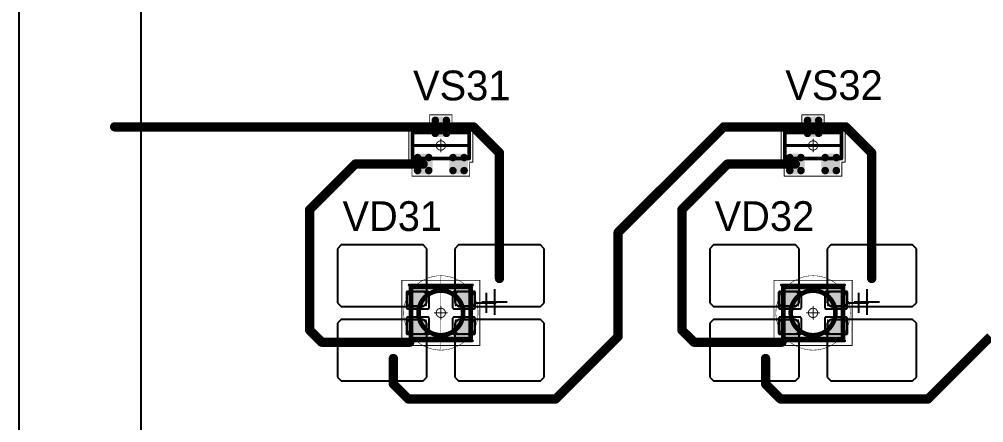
# Model space of a CAD drawing. Header units: millimetres. Extents: x 0 to 400, y 0 to 514.
# Drawn here: x 77.4 to 129.2, y 406.6 to 428.3 of the extents above; entities that cross this region are included whole.
import ezdxf

# ---------------------------------------------------------------- set-up
doc = ezdxf.new("R2010")
doc.units = ezdxf.units.MM
for name, color, linetype in [('Mechanical13', 56, 'Continuous'), ('Mechanical15', 56, 'Continuous'), ('Mechanical2', 216, 'Continuous'), ('TopLayer', 1, 'Continuous'), ('TopOverlay', 2, 'Continuous'), ('TopPaste', 8, 'Continuous'), ('TopSolder', 216, 'Continuous')]:
    doc.layers.add(name, color=color, linetype=linetype)

# ---------------------------------------------------------------- blocks, each defined once
blk = doc.blocks.new('SOT23_150')
at = {"layer": 'Mechanical13', "const_width": 0.2}
for points in [[(-0.7, 1.52), (0.7, 1.52)], [(-0.7, 1.52), (-0.7, -1.52)], [(0.7, 1.52), (0.7, -1.52)], [(-0.7, -1.52), (0.7, -1.52)]]:
    blk.add_lwpolyline(points, dxfattribs=at)
at = {"layer": 'Mechanical13', "const_width": 0.1}
for points in [[(-0.75, 1.52, 1), (-0.65, 1.52, 1)], [(-0.75, 1.52, 1), (-0.65, 1.52, 1)], [(0.65, 1.52, 1), (0.75, 1.52, 1)], [(0.65, 1.52, 1), (0.75, 1.52, 1)], [(-0.75, -1.52, 1), (-0.65, -1.52, 1)], [(-0.75, -1.52, 1), (-0.65, -1.52, 1)], [(0.65, -1.52, 1), (0.75, -1.52, 1)], [(0.65, -1.52, 1), (0.75, -1.52, 1)]]:
    blk.add_lwpolyline(points, format="xyb", close=True, dxfattribs=at)
at = {"layer": 'Mechanical15', "const_width": 0.05}
for points in [[(-1.65, 1.55), (-1.65, -1.55)], [(-1.65, 1.55), (-0.9, 1.55)], [(-0.9, 1.72), (-0.9, 1.55)], [(-0.9, 1.72), (0.9, 1.72)], [(0.9, 1.72), (0.9, 0.6)], [(0.9, 0.6), (1.65, 0.6)], [(1.65, 0.6), (1.65, -0.6)], [(-0.35, 0), (0.35, 0)], [(0, 0.35), (0, -0.35)], [(0.9, -0.6), (1.65, -0.6)], [(0.9, -0.6), (0.9, -1.72)], [(-1.65, -1.55), (-0.9, -1.55)], [(-0.9, -1.55), (-0.9, -1.72)], [(-0.9, -1.72), (0.9, -1.72)]]:
    blk.add_lwpolyline(points, dxfattribs=at)
at = {"layer": 'Mechanical15'}
for points, const_width in [([(-1.662, 1.55, 1), (-1.637, 1.55, 1)], 0.025), ([(-1.662, 1.55, 1), (-1.637, 1.55, 1)], 0.025), ([(-0.913, 1.72, 1), (-0.888, 1.72, 1)], 0.025), ([(-0.913, 1.72, 1), (-0.888, 1.72, 1)], 0.025), ([(-0.913, 1.55, 1), (-0.888, 1.55, 1)], 0.025), ([(-0.913, 1.55, 1), (-0.888, 1.55, 1)], 0.025), ([(0.888, 1.72, 1), (0.913, 1.72, 1)], 0.025), ([(0.888, 1.72, 1), (0.913, 1.72, 1)], 0.025), ([(0.888, 0.6, 1), (0.913, 0.6, 1)], 0.025), ([(0.888, 0.6, 1), (0.913, 0.6, 1)], 0.025), ([(1.637, 0.6, 1), (1.662, 0.6, 1)], 0.025), ([(1.637, 0.6, 1), (1.662, 0.6, 1)], 0.025), ([(-0.362, 0, 1), (-0.337, 0, 1)], 0.025), ([(0.25, 0, 1), (-0.25, 0, 1)], 0.05), ([(-0.262, 0, 1), (-0.238, 0, 1)], 0.025), ([(-0.012, 0.35, 1), (0.012, 0.35, 1)], 0.025), ([(0.238, 0, 1), (0.262, 0, 1)], 0.025), ([(0.337, 0, 1), (0.362, 0, 1)], 0.025), ([(-0.012, -0.35, 1), (0.012, -0.35, 1)], 0.025), ([(0.888, -0.6, 1), (0.913, -0.6, 1)], 0.025), ([(0.888, -0.6, 1), (0.913, -0.6, 1)], 0.025), ([(1.637, -0.6, 1), (1.662, -0.6, 1)], 0.025), ([(1.637, -0.6, 1), (1.662, -0.6, 1)], 0.025), ([(-1.662, -1.55, 1), (-1.637, -1.55, 1)], 0.025), ([(-1.662, -1.55, 1), (-1.637, -1.55, 1)], 0.025), ([(-0.913, -1.55, 1), (-0.888, -1.55, 1)], 0.025), ([(-0.913, -1.55, 1), (-0.888, -1.55, 1)], 0.025), ([(-0.913, -1.72, 1), (-0.888, -1.72, 1)], 0.025), ([(-0.913, -1.72, 1), (-0.888, -1.72, 1)], 0.025), ([(0.888, -1.72, 1), (0.913, -1.72, 1)], 0.025), ([(0.888, -1.72, 1), (0.913, -1.72, 1)], 0.025)]:
    blk.add_lwpolyline(points, format="xyb", close=True, dxfattribs=dict(at, const_width=const_width))
at = {"layer": 'TopLayer', "const_width": 0.1}
for points in [[(-1.4, 1.25, 1), (-1.3, 1.25, 1)], [(-0.7, 1.25, 1), (-0.6, 1.25, 1)], [(-1.4, 0.65, 1), (-1.3, 0.65, 1)], [(-0.7, 0.65, 1), (-0.6, 0.65, 1)], [(0.6, 0.3, 1), (0.7, 0.3, 1)], [(1.3, 0.3, 1), (1.4, 0.3, 1)], [(0.6, -0.3, 1), (0.7, -0.3, 1)], [(1.3, -0.3, 1), (1.4, -0.3, 1)], [(-1.4, -0.65, 1), (-1.3, -0.65, 1)], [(-0.7, -0.65, 1), (-0.6, -0.65, 1)], [(-1.4, -1.25, 1), (-1.3, -1.25, 1)], [(-0.7, -1.25, 1), (-0.6, -1.25, 1)]]:
    blk.add_lwpolyline(points, format="xyb", close=True, dxfattribs=at)
at = {"layer": 'TopLayer'}
for points in [[(-1.45, 1.25), (-1.45, 0.65), (-0.55, 1.25), (-0.55, 0.65)], [(-1.35, 1.35), (-1.35, 0.55), (-0.65, 1.35), (-0.65, 0.55)], [(0.55, 0.3), (0.55, -0.3), (1.45, 0.3), (1.45, -0.3)], [(0.65, 0.4), (0.65, -0.4), (1.35, 0.4), (1.35, -0.4)], [(-1.45, -0.65), (-1.45, -1.25), (-0.55, -0.65), (-0.55, -1.25)], [(-1.35, -0.55), (-1.35, -1.35), (-0.65, -0.55), (-0.65, -1.35)]]:
    blk.add_solid(points, dxfattribs=at)
at = {"layer": 'TopOverlay', "const_width": 0.15}
blk.add_lwpolyline([(0, 1.5), (0, -1.5)], dxfattribs=at)
at = {"layer": 'TopOverlay', "const_width": 0.075}
for points in [[(-0.038, 1.5, 1), (0.038, 1.5, 1)], [(-0.038, -1.5, 1), (0.038, -1.5, 1)]]:
    blk.add_lwpolyline(points, format="xyb", close=True, dxfattribs=at)
at = {"layer": 'TopPaste', "const_width": 0.075}
for points in [[(-1.387, 1.25, 1), (-1.313, 1.25, 1)], [(-0.687, 1.25, 1), (-0.613, 1.25, 1)], [(-1.387, 0.65, 1), (-1.313, 0.65, 1)], [(-0.687, 0.65, 1), (-0.613, 0.65, 1)], [(0.613, 0.3, 1), (0.687, 0.3, 1)], [(1.313, 0.3, 1), (1.387, 0.3, 1)], [(0.613, -0.3, 1), (0.687, -0.3, 1)], [(1.313, -0.3, 1), (1.387, -0.3, 1)], [(-1.387, -0.65, 1), (-1.313, -0.65, 1)], [(-0.687, -0.65, 1), (-0.613, -0.65, 1)], [(-1.387, -1.25, 1), (-1.313, -1.25, 1)], [(-0.687, -1.25, 1), (-0.613, -1.25, 1)]]:
    blk.add_lwpolyline(points, format="xyb", close=True, dxfattribs=at)
at = {"layer": 'TopPaste'}
for points in [[(-1.425, 1.25), (-1.425, 0.65), (-0.575, 1.25), (-0.575, 0.65)], [(-1.35, 1.325), (-1.35, 0.575), (-0.65, 1.325), (-0.65, 0.575)], [(0.575, 0.3), (0.575, -0.3), (1.425, 0.3), (1.425, -0.3)], [(0.65, 0.375), (0.65, -0.375), (1.35, 0.375), (1.35, -0.375)], [(-1.425, -0.65), (-1.425, -1.25), (-0.575, -0.65), (-0.575, -1.25)], [(-1.35, -0.575), (-1.35, -1.325), (-0.65, -0.575), (-0.65, -1.325)]]:
    blk.add_solid(points, dxfattribs=at)
at = {"layer": 'TopSolder', "const_width": 0.202}
for points in [[(-1.451, 1.25, 1), (-1.249, 1.25, 1)], [(-0.751, 1.25, 1), (-0.549, 1.25, 1)], [(-1.451, 0.65, 1), (-1.249, 0.65, 1)], [(-0.751, 0.65, 1), (-0.549, 0.65, 1)], [(0.549, 0.3, 1), (0.751, 0.3, 1)], [(1.249, 0.3, 1), (1.451, 0.3, 1)], [(-1.451, -0.65, 1), (-1.249, -0.65, 1)], [(-0.751, -0.65, 1), (-0.549, -0.65, 1)], [(0.549, -0.3, 1), (0.751, -0.3, 1)], [(1.249, -0.3, 1), (1.451, -0.3, 1)], [(-1.451, -1.25, 1), (-1.249, -1.25, 1)], [(-0.751, -1.25, 1), (-0.549, -1.25, 1)]]:
    blk.add_lwpolyline(points, format="xyb", close=True, dxfattribs=at)
at = {"layer": 'TopSolder'}
for points in [[(-1.552, 1.25), (-1.552, 0.65), (-0.448, 1.25), (-0.448, 0.65)], [(-1.35, 1.452), (-1.35, 0.448), (-0.65, 1.452), (-0.65, 0.448)], [(0.448, 0.3), (0.448, -0.3), (1.552, 0.3), (1.552, -0.3)], [(0.65, 0.502), (0.65, -0.502), (1.35, 0.502), (1.35, -0.502)], [(-1.35, -0.448), (-1.35, -1.452), (-0.65, -0.448), (-0.65, -1.452)], [(-1.552, -0.65), (-1.552, -1.25), (-0.448, -0.65), (-0.448, -1.25)]]:
    blk.add_solid(points, dxfattribs=at)
blk = doc.blocks.new('SOT23_151')
at = {"layer": 'Mechanical13', "const_width": 0.2}
for points in [[(-0.7, 1.52), (0.7, 1.52)], [(-0.7, 1.52), (-0.7, -1.52)], [(0.7, 1.52), (0.7, -1.52)], [(-0.7, -1.52), (0.7, -1.52)]]:
    blk.add_lwpolyline(points, dxfattribs=at)
at = {"layer": 'Mechanical13', "const_width": 0.1}
for points in [[(-0.75, 1.52, 1), (-0.65, 1.52, 1)], [(-0.75, 1.52, 1), (-0.65, 1.52, 1)], [(0.65, 1.52, 1), (0.75, 1.52, 1)], [(0.65, 1.52, 1), (0.75, 1.52, 1)], [(-0.75, -1.52, 1), (-0.65, -1.52, 1)], [(-0.75, -1.52, 1), (-0.65, -1.52, 1)], [(0.65, -1.52, 1), (0.75, -1.52, 1)], [(0.65, -1.52, 1), (0.75, -1.52, 1)]]:
    blk.add_lwpolyline(points, format="xyb", close=True, dxfattribs=at)
at = {"layer": 'Mechanical15', "const_width": 0.05}
for points in [[(-1.65, 1.55), (-1.65, -1.55)], [(-1.65, 1.55), (-0.9, 1.55)], [(-0.9, 1.72), (-0.9, 1.55)], [(-0.9, 1.72), (0.9, 1.72)], [(0.9, 1.72), (0.9, 0.6)], [(0.9, 0.6), (1.65, 0.6)], [(1.65, 0.6), (1.65, -0.6)], [(-0.35, 0), (0.35, 0)], [(0, 0.35), (0, -0.35)], [(0.9, -0.6), (1.65, -0.6)], [(0.9, -0.6), (0.9, -1.72)], [(-1.65, -1.55), (-0.9, -1.55)], [(-0.9, -1.55), (-0.9, -1.72)], [(-0.9, -1.72), (0.9, -1.72)]]:
    blk.add_lwpolyline(points, dxfattribs=at)
at = {"layer": 'Mechanical15'}
for points, const_width in [([(-1.662, 1.55, 1), (-1.637, 1.55, 1)], 0.025), ([(-1.662, 1.55, 1), (-1.637, 1.55, 1)], 0.025), ([(-0.913, 1.72, 1), (-0.888, 1.72, 1)], 0.025), ([(-0.913, 1.72, 1), (-0.888, 1.72, 1)], 0.025), ([(-0.913, 1.55, 1), (-0.888, 1.55, 1)], 0.025), ([(-0.913, 1.55, 1), (-0.888, 1.55, 1)], 0.025), ([(0.888, 1.72, 1), (0.913, 1.72, 1)], 0.025), ([(0.888, 1.72, 1), (0.913, 1.72, 1)], 0.025), ([(0.888, 0.6, 1), (0.913, 0.6, 1)], 0.025), ([(0.888, 0.6, 1), (0.913, 0.6, 1)], 0.025), ([(1.637, 0.6, 1), (1.662, 0.6, 1)], 0.025), ([(1.637, 0.6, 1), (1.662, 0.6, 1)], 0.025), ([(-0.362, 0, 1), (-0.337, 0, 1)], 0.025), ([(0.25, 0, 1), (-0.25, 0, 1)], 0.05), ([(-0.262, 0, 1), (-0.238, 0, 1)], 0.025), ([(-0.012, 0.35, 1), (0.012, 0.35, 1)], 0.025), ([(0.238, 0, 1), (0.262, 0, 1)], 0.025), ([(0.337, 0, 1), (0.362, 0, 1)], 0.025), ([(-0.012, -0.35, 1), (0.012, -0.35, 1)], 0.025), ([(0.888, -0.6, 1), (0.913, -0.6, 1)], 0.025), ([(0.888, -0.6, 1), (0.913, -0.6, 1)], 0.025), ([(1.637, -0.6, 1), (1.662, -0.6, 1)], 0.025), ([(1.637, -0.6, 1), (1.662, -0.6, 1)], 0.025), ([(-1.662, -1.55, 1), (-1.637, -1.55, 1)], 0.025), ([(-1.662, -1.55, 1), (-1.637, -1.55, 1)], 0.025), ([(-0.913, -1.55, 1), (-0.888, -1.55, 1)], 0.025), ([(-0.913, -1.55, 1), (-0.888, -1.55, 1)], 0.025), ([(-0.913, -1.72, 1), (-0.888, -1.72, 1)], 0.025), ([(-0.913, -1.72, 1), (-0.888, -1.72, 1)], 0.025), ([(0.888, -1.72, 1), (0.913, -1.72, 1)], 0.025), ([(0.888, -1.72, 1), (0.913, -1.72, 1)], 0.025)]:
    blk.add_lwpolyline(points, format="xyb", close=True, dxfattribs=dict(at, const_width=const_width))
at = {"layer": 'TopLayer', "const_width": 0.1}
for points in [[(-1.4, 1.25, 1), (-1.3, 1.25, 1)], [(-0.7, 1.25, 1), (-0.6, 1.25, 1)], [(-1.4, 0.65, 1), (-1.3, 0.65, 1)], [(-0.7, 0.65, 1), (-0.6, 0.65, 1)], [(0.6, 0.3, 1), (0.7, 0.3, 1)], [(1.3, 0.3, 1), (1.4, 0.3, 1)], [(0.6, -0.3, 1), (0.7, -0.3, 1)], [(1.3, -0.3, 1), (1.4, -0.3, 1)], [(-1.4, -0.65, 1), (-1.3, -0.65, 1)], [(-0.7, -0.65, 1), (-0.6, -0.65, 1)], [(-1.4, -1.25, 1), (-1.3, -1.25, 1)], [(-0.7, -1.25, 1), (-0.6, -1.25, 1)]]:
    blk.add_lwpolyline(points, format="xyb", close=True, dxfattribs=at)
at = {"layer": 'TopLayer'}
for points in [[(-1.45, 1.25), (-1.45, 0.65), (-0.55, 1.25), (-0.55, 0.65)], [(-1.35, 1.35), (-1.35, 0.55), (-0.65, 1.35), (-0.65, 0.55)], [(0.55, 0.3), (0.55, -0.3), (1.45, 0.3), (1.45, -0.3)], [(0.65, 0.4), (0.65, -0.4), (1.35, 0.4), (1.35, -0.4)], [(-1.45, -0.65), (-1.45, -1.25), (-0.55, -0.65), (-0.55, -1.25)], [(-1.35, -0.55), (-1.35, -1.35), (-0.65, -0.55), (-0.65, -1.35)]]:
    blk.add_solid(points, dxfattribs=at)
at = {"layer": 'TopOverlay', "const_width": 0.15}
blk.add_lwpolyline([(0, 1.5), (0, -1.5)], dxfattribs=at)
at = {"layer": 'TopOverlay', "const_width": 0.075}
for points in [[(-0.038, 1.5, 1), (0.038, 1.5, 1)], [(-0.038, -1.5, 1), (0.038, -1.5, 1)]]:
    blk.add_lwpolyline(points, format="xyb", close=True, dxfattribs=at)
at = {"layer": 'TopPaste', "const_width": 0.075}
for points in [[(-1.387, 1.25, 1), (-1.313, 1.25, 1)], [(-0.687, 1.25, 1), (-0.613, 1.25, 1)], [(-1.387, 0.65, 1), (-1.313, 0.65, 1)], [(-0.687, 0.65, 1), (-0.613, 0.65, 1)], [(0.613, 0.3, 1), (0.687, 0.3, 1)], [(1.313, 0.3, 1), (1.387, 0.3, 1)], [(0.613, -0.3, 1), (0.687, -0.3, 1)], [(1.313, -0.3, 1), (1.387, -0.3, 1)], [(-1.387, -0.65, 1), (-1.313, -0.65, 1)], [(-0.687, -0.65, 1), (-0.613, -0.65, 1)], [(-1.387, -1.25, 1), (-1.313, -1.25, 1)], [(-0.687, -1.25, 1), (-0.613, -1.25, 1)]]:
    blk.add_lwpolyline(points, format="xyb", close=True, dxfattribs=at)
at = {"layer": 'TopPaste'}
for points in [[(-1.425, 1.25), (-1.425, 0.65), (-0.575, 1.25), (-0.575, 0.65)], [(-1.35, 1.325), (-1.35, 0.575), (-0.65, 1.325), (-0.65, 0.575)], [(0.575, 0.3), (0.575, -0.3), (1.425, 0.3), (1.425, -0.3)], [(0.65, 0.375), (0.65, -0.375), (1.35, 0.375), (1.35, -0.375)], [(-1.425, -0.65), (-1.425, -1.25), (-0.575, -0.65), (-0.575, -1.25)], [(-1.35, -0.575), (-1.35, -1.325), (-0.65, -0.575), (-0.65, -1.325)]]:
    blk.add_solid(points, dxfattribs=at)
at = {"layer": 'TopSolder', "const_width": 0.202}
for points in [[(-1.451, 1.25, 1), (-1.249, 1.25, 1)], [(-0.751, 1.25, 1), (-0.549, 1.25, 1)], [(-1.451, 0.65, 1), (-1.249, 0.65, 1)], [(-0.751, 0.65, 1), (-0.549, 0.65, 1)], [(0.549, 0.3, 1), (0.751, 0.3, 1)], [(1.249, 0.3, 1), (1.451, 0.3, 1)], [(-1.451, -0.65, 1), (-1.249, -0.65, 1)], [(-0.751, -0.65, 1), (-0.549, -0.65, 1)], [(0.549, -0.3, 1), (0.751, -0.3, 1)], [(1.249, -0.3, 1), (1.451, -0.3, 1)], [(-1.451, -1.25, 1), (-1.249, -1.25, 1)], [(-0.751, -1.25, 1), (-0.549, -1.25, 1)]]:
    blk.add_lwpolyline(points, format="xyb", close=True, dxfattribs=at)
at = {"layer": 'TopSolder'}
for points in [[(-1.552, 1.25), (-1.552, 0.65), (-0.448, 1.25), (-0.448, 0.65)], [(-1.35, 1.452), (-1.35, 0.448), (-0.65, 1.452), (-0.65, 0.448)], [(0.448, 0.3), (0.448, -0.3), (1.552, 0.3), (1.552, -0.3)], [(0.65, 0.502), (0.65, -0.502), (1.35, 0.502), (1.35, -0.502)], [(-1.35, -0.448), (-1.35, -1.452), (-0.65, -0.448), (-0.65, -1.452)], [(-1.552, -0.65), (-1.552, -1.25), (-0.448, -0.65), (-0.448, -1.25)]]:
    blk.add_solid(points, dxfattribs=at)
blk = doc.blocks.new('E65F_323')
at = {"layer": 'Mechanical13'}
for p, q in [((2.441, 1.071), (2.441, 0)), ((1.905, 0.536), (2.976, 0.536))]:
    blk.add_line(p, q, dxfattribs=at)
at = {"layer": 'Mechanical13', "const_width": 0.25}
for points in [[(-1.6, -1.4), (-1.6, 1.4)], [(-1.6, 1.4), (1.6, 1.4)], [(1.6, -1.4), (1.6, 1.4)], [(-1.6, -1.4), (1.6, -1.4)]]:
    blk.add_lwpolyline(points, dxfattribs=at)
at = {"layer": 'Mechanical13'}
for points, const_width in [([(-1.663, 1.4, 1), (-1.538, 1.4, 1)], 0.125), ([(-1.663, 1.4, 1), (-1.538, 1.4, 1)], 0.125), ([(1.2, 0, 1), (-1.2, 0, 1)], 0.25), ([(1.537, 1.4, 1), (1.662, 1.4, 1)], 0.125), ([(1.537, 1.4, 1), (1.662, 1.4, 1)], 0.125), ([(-1.263, 0, 1), (-1.138, 0, 1)], 0.125), ([(1.137, 0, 1), (1.262, 0, 1)], 0.125), ([(-1.663, -1.4, 1), (-1.538, -1.4, 1)], 0.125), ([(-1.663, -1.4, 1), (-1.538, -1.4, 1)], 0.125), ([(1.537, -1.4, 1), (1.662, -1.4, 1)], 0.125), ([(1.537, -1.4, 1), (1.662, -1.4, 1)], 0.125)]:
    blk.add_lwpolyline(points, format="xyb", close=True, dxfattribs=dict(at, const_width=const_width))
at = {"layer": 'Mechanical15', "const_width": 0.05}
for points in [[(-2.1, 1.75), (2.1, 1.75)], [(-2.1, -1.75), (-2.1, 1.75)], [(2.1, -1.75), (2.1, 1.75)], [(-0.35, 0), (0.35, 0)], [(-0.35, 0), (0.35, 0)], [(0, -0.35), (0, 0.35)], [(0, -0.35), (0, 0.35)], [(-2.1, -1.75), (2.1, -1.75)]]:
    blk.add_lwpolyline(points, dxfattribs=at)
at = {"layer": 'Mechanical15'}
for points, const_width in [([(-2.113, 1.75, 1), (-2.088, 1.75, 1)], 0.025), ([(-2.113, 1.75, 1), (-2.088, 1.75, 1)], 0.025), ([(2.087, 1.75, 1), (2.112, 1.75, 1)], 0.025), ([(2.087, 1.75, 1), (2.112, 1.75, 1)], 0.025), ([(-0.363, 0, 1), (-0.338, 0, 1)], 0.025), ([(-0.363, 0, 1), (-0.338, 0, 1)], 0.025), ([(0.25, 0, 1), (-0.25, 0, 1)], 0.05), ([(0.25, 0, 1), (-0.25, 0, 1)], 0.05), ([(-0.263, 0, 1), (-0.238, 0, 1)], 0.025), ([(-0.263, 0, 1), (-0.238, 0, 1)], 0.025), ([(-0.013, 0.35, 1), (0.012, 0.35, 1)], 0.025), ([(-0.013, 0.35, 1), (0.012, 0.35, 1)], 0.025), ([(0.237, 0, 1), (0.262, 0, 1)], 0.025), ([(0.237, 0, 1), (0.262, 0, 1)], 0.025), ([(0.337, 0, 1), (0.362, 0, 1)], 0.025), ([(0.337, 0, 1), (0.362, 0, 1)], 0.025), ([(-0.013, -0.35, 1), (0.012, -0.35, 1)], 0.025), ([(-0.013, -0.35, 1), (0.012, -0.35, 1)], 0.025), ([(-2.113, -1.75, 1), (-2.088, -1.75, 1)], 0.025), ([(-2.113, -1.75, 1), (-2.088, -1.75, 1)], 0.025), ([(2.087, -1.75, 1), (2.112, -1.75, 1)], 0.025), ([(2.087, -1.75, 1), (2.112, -1.75, 1)], 0.025)]:
    blk.add_lwpolyline(points, format="xyb", close=True, dxfattribs=dict(at, const_width=const_width))
at = {"layer": 'TopLayer'}
for p, q in [((-5.35, 3.65), (-5.55, 3.45)), ((-0.95, 3.65), (-5.35, 3.65)), ((-5.35, 3.65), (-5.35, 3.65)), ((-0.75, 3.45), (-0.95, 3.65)), ((0.95, 3.65), (0.75, 3.45)), ((5.35, 3.65), (0.95, 3.65)), ((0.95, 3.65), (0.95, 3.65)), ((5.55, 3.45), (5.35, 3.65)), ((-5.55, 3.45), (-5.55, 3.45)), ((-5.55, 3.45), (-5.55, 0.55)), ((-0.75, 0.55), (-0.75, 3.45)), ((0.75, 3.45), (0.75, 3.45)), ((0.75, 3.45), (0.75, 0.55)), ((5.55, 0.55), (5.55, 3.45)), ((-5.55, 0.55), (-5.35, 0.35)), ((-0.95, 0.35), (-0.75, 0.55)), ((0.75, 0.55), (0.95, 0.35)), ((5.35, 0.35), (5.55, 0.55)), ((-5.35, 0.35), (-0.95, 0.35)), ((0.95, 0.35), (5.35, 0.35)), ((-5.35, -0.35), (-5.55, -0.55)), ((-0.95, -0.35), (-5.35, -0.35)), ((-5.35, -0.35), (-5.35, -0.35)), ((-0.75, -0.55), (-0.95, -0.35)), ((0.95, -0.35), (0.75, -0.55)), ((5.35, -0.35), (0.95, -0.35)), ((0.95, -0.35), (0.95, -0.35)), ((5.55, -0.55), (5.35, -0.35)), ((-5.55, -0.55), (-5.55, -0.55)), ((-5.55, -0.55), (-5.55, -3.45)), ((-0.75, -3.45), (-0.75, -0.55)), ((0.75, -0.55), (0.75, -0.55)), ((0.75, -0.55), (0.75, -3.45)), ((5.55, -3.45), (5.55, -0.55)), ((-5.55, -3.45), (-5.35, -3.65)), ((-0.95, -3.65), (-0.75, -3.45)), ((0.75, -3.45), (0.95, -3.65)), ((5.35, -3.65), (5.55, -3.45)), ((-5.35, -3.65), (-0.95, -3.65)), ((0.95, -3.65), (5.35, -3.65))]:
    blk.add_line(p, q, dxfattribs=at)
at = {"layer": 'TopLayer', "const_width": 0.04}
for points in [[(-1.83, 1.11, 1), (-1.79, 1.11, 1)], [(-0.81, 1.11, 1), (-0.77, 1.11, 1)], [(0.77, 1.11, 1), (0.81, 1.11, 1)], [(1.79, 1.11, 1), (1.83, 1.11, 1)], [(-1.83, 0.39, 1), (-1.79, 0.39, 1)], [(-0.81, 0.39, 1), (-0.77, 0.39, 1)], [(0.77, 0.39, 1), (0.81, 0.39, 1)], [(1.79, 0.39, 1), (1.83, 0.39, 1)], [(-1.83, -0.39, 1), (-1.79, -0.39, 1)], [(-0.81, -0.39, 1), (-0.77, -0.39, 1)], [(0.77, -0.39, 1), (0.81, -0.39, 1)], [(1.79, -0.39, 1), (1.83, -0.39, 1)], [(-1.83, -1.11, 1), (-1.79, -1.11, 1)], [(-0.81, -1.11, 1), (-0.77, -1.11, 1)], [(0.77, -1.11, 1), (0.81, -1.11, 1)], [(1.79, -1.11, 1), (1.83, -1.11, 1)]]:
    blk.add_lwpolyline(points, format="xyb", close=True, dxfattribs=at)
at = {"layer": 'TopLayer'}
for points in [[(-1.85, 1.11), (-1.85, 0.39), (-0.75, 1.11), (-0.75, 0.39)], [(-1.81, 1.15), (-1.81, 0.35), (-0.79, 1.15), (-0.79, 0.35)], [(0.75, 1.11), (0.75, 0.39), (1.85, 1.11), (1.85, 0.39)], [(0.79, 1.15), (0.79, 0.35), (1.81, 1.15), (1.81, 0.35)], [(-1.85, -0.39), (-1.85, -1.11), (-0.75, -0.39), (-0.75, -1.11)], [(-1.81, -0.35), (-1.81, -1.15), (-0.79, -0.35), (-0.79, -1.15)], [(0.75, -0.39), (0.75, -1.11), (1.85, -0.39), (1.85, -1.11)], [(0.79, -0.35), (0.79, -1.15), (1.81, -0.35), (1.81, -1.15)]]:
    blk.add_solid(points, dxfattribs=at)
at = {"layer": 'TopOverlay'}
for p, q in [((2.886, 1.271), (2.886, -0.1)), ((2.2, 0.586), (3.571, 0.586))]:
    blk.add_line(p, q, dxfattribs=at)
at = {"layer": 'TopOverlay', "const_width": 0.15}
for points in [[(-1.7, 1.5), (1.7, 1.5)], [(-1.7, -1.5), (1.7, -1.5)]]:
    blk.add_lwpolyline(points, dxfattribs=at)
at = {"layer": 'TopOverlay', "const_width": 0.075}
for points in [[(-1.738, 1.5, 1), (-1.663, 1.5, 1)], [(1.662, 1.5, 1), (1.737, 1.5, 1)], [(-1.738, -1.5, 1), (-1.663, -1.5, 1)], [(1.662, -1.5, 1), (1.737, -1.5, 1)]]:
    blk.add_lwpolyline(points, format="xyb", close=True, dxfattribs=at)
at = {"layer": 'TopPaste'}
for p, q in [((-1.773, 1.073), (-1.814, 1.011)), ((-1.711, 1.114), (-1.773, 1.073)), ((-1.638, 1.129), (-1.711, 1.114)), ((-0.963, 1.129), (-1.638, 1.129)), ((-0.889, 1.114), (-0.963, 1.129)), ((-0.827, 1.073), (-0.889, 1.114)), ((-0.786, 1.011), (-0.827, 1.073)), ((0.827, 1.073), (0.786, 1.011)), ((0.889, 1.114), (0.827, 1.073)), ((0.962, 1.129), (0.889, 1.114)), ((1.637, 1.129), (0.962, 1.129)), ((1.711, 1.114), (1.637, 1.129)), ((1.773, 1.073), (1.711, 1.114)), ((1.814, 1.011), (1.773, 1.073)), ((-1.814, 1.011), (-1.829, 0.938)), ((-1.829, 0.938), (-1.829, 0.563)), ((-1.829, 0.563), (-1.814, 0.489)), ((-0.771, 0.938), (-0.786, 1.011)), ((-0.786, 0.489), (-0.771, 0.563)), ((-0.771, 0.563), (-0.771, 0.938)), ((0.786, 1.011), (0.771, 0.938)), ((0.771, 0.938), (0.771, 0.563)), ((0.771, 0.563), (0.786, 0.489)), ((1.829, 0.938), (1.814, 1.011)), ((1.814, 0.489), (1.829, 0.563)), ((1.829, 0.563), (1.829, 0.938)), ((-1.814, 0.489), (-1.773, 0.427)), ((-1.773, 0.427), (-1.711, 0.386)), ((-1.711, 0.386), (-1.638, 0.371)), ((-1.638, 0.371), (-0.963, 0.371)), ((-0.963, 0.371), (-0.889, 0.386)), ((-0.889, 0.386), (-0.827, 0.427)), ((-0.827, 0.427), (-0.786, 0.489)), ((0.786, 0.489), (0.827, 0.427)), ((0.827, 0.427), (0.889, 0.386)), ((0.889, 0.386), (0.962, 0.371)), ((0.962, 0.371), (1.637, 0.371)), ((1.637, 0.371), (1.711, 0.386)), ((1.711, 0.386), (1.773, 0.427)), ((1.773, 0.427), (1.814, 0.489)), ((-1.814, -0.489), (-1.829, -0.563)), ((-1.773, -0.427), (-1.814, -0.489)), ((-1.711, -0.386), (-1.773, -0.427)), ((-1.638, -0.371), (-1.711, -0.386)), ((-0.963, -0.371), (-1.638, -0.371)), ((-0.889, -0.386), (-0.963, -0.371)), ((-0.827, -0.427), (-0.889, -0.386)), ((-0.786, -0.489), (-0.827, -0.427)), ((-0.771, -0.563), (-0.786, -0.489)), ((0.786, -0.489), (0.771, -0.563)), ((0.827, -0.427), (0.786, -0.489)), ((0.889, -0.386), (0.827, -0.427)), ((0.962, -0.371), (0.889, -0.386)), ((1.637, -0.371), (0.962, -0.371)), ((1.711, -0.386), (1.637, -0.371)), ((1.773, -0.427), (1.711, -0.386)), ((1.814, -0.489), (1.773, -0.427)), ((1.829, -0.563), (1.814, -0.489)), ((-1.829, -0.563), (-1.829, -0.938)), ((-1.829, -0.938), (-1.814, -1.011)), ((-1.814, -1.011), (-1.773, -1.073)), ((-0.827, -1.073), (-0.786, -1.011)), ((-0.786, -1.011), (-0.771, -0.938)), ((-0.771, -0.938), (-0.771, -0.563)), ((0.771, -0.563), (0.771, -0.938)), ((0.771, -0.938), (0.786, -1.011)), ((0.786, -1.011), (0.827, -1.073)), ((1.773, -1.073), (1.814, -1.011)), ((1.814, -1.011), (1.829, -0.938)), ((1.829, -0.938), (1.829, -0.563)), ((-1.773, -1.073), (-1.711, -1.114)), ((-1.711, -1.114), (-1.638, -1.129)), ((-1.638, -1.129), (-0.963, -1.129)), ((-0.963, -1.129), (-0.889, -1.114)), ((-0.889, -1.114), (-0.827, -1.073)), ((0.827, -1.073), (0.889, -1.114)), ((0.889, -1.114), (0.962, -1.129)), ((0.962, -1.129), (1.637, -1.129)), ((1.637, -1.129), (1.711, -1.114)), ((1.711, -1.114), (1.773, -1.073))]:
    blk.add_line(p, q, dxfattribs=at)
at = {"layer": 'TopSolder'}
for p, q in [((-1.842, 1.129), (-1.85, 1.111)), ((-1.85, 1.111), (-1.85, 1.101)), ((-1.85, 1.101), (-1.85, 1.101)), ((-1.85, 1.101), (-1.85, 0.301)), ((-1.828, 1.143), (-1.842, 1.129)), ((-1.81, 1.151), (-1.828, 1.143)), ((-1.8, 1.151), (-1.81, 1.151)), ((-0.7, 1.151), (-1.8, 1.151)), ((-0.685, 1.151), (-0.7, 1.151)), ((-0.7, 1.151), (-0.7, 1.151)), ((-0.658, 1.139), (-0.685, 1.151)), ((-0.636, 1.118), (-0.658, 1.139)), ((-0.625, 1.09), (-0.636, 1.118)), ((-0.625, 1.076), (-0.625, 1.09)), ((-0.625, 0.301), (-0.625, 1.076)), ((0.636, 1.118), (0.625, 1.09)), ((0.625, 1.09), (0.625, 1.076)), ((0.625, 1.076), (0.625, 1.076)), ((0.625, 1.076), (0.625, 0.301)), ((0.657, 1.139), (0.636, 1.118)), ((0.685, 1.151), (0.657, 1.139)), ((0.7, 1.151), (0.685, 1.151)), ((1.8, 1.151), (0.7, 1.151)), ((1.81, 1.151), (1.8, 1.151)), ((1.8, 1.151), (1.8, 1.151)), ((1.828, 1.143), (1.81, 1.151)), ((1.842, 1.129), (1.828, 1.143)), ((1.85, 1.111), (1.842, 1.129)), ((1.85, 1.101), (1.85, 1.111)), ((1.85, 0.301), (1.85, 1.101)), ((-1.85, 0.301), (-1.85, 0.286)), ((-1.85, 0.286), (-1.839, 0.258)), ((-1.839, 0.258), (-1.818, 0.237)), ((-1.818, 0.237), (-1.79, 0.226)), ((-1.79, 0.226), (-1.775, 0.226)), ((-1.775, 0.226), (-1.775, 0.226)), ((-1.775, 0.226), (-0.7, 0.226)), ((-0.7, 0.226), (-0.685, 0.226)), ((-0.685, 0.226), (-0.658, 0.237)), ((-0.658, 0.237), (-0.636, 0.258)), ((-0.636, 0.258), (-0.625, 0.286)), ((-0.625, 0.286), (-0.625, 0.301)), ((-0.625, 0.301), (-0.625, 0.301)), ((0.625, 0.301), (0.625, 0.286)), ((0.625, 0.286), (0.636, 0.258)), ((0.636, 0.258), (0.657, 0.237)), ((0.657, 0.237), (0.685, 0.226)), ((0.685, 0.226), (0.7, 0.226)), ((0.7, 0.226), (0.7, 0.226)), ((0.7, 0.226), (1.775, 0.226)), ((1.775, 0.226), (1.79, 0.226)), ((1.79, 0.226), (1.817, 0.237)), ((1.817, 0.237), (1.839, 0.258)), ((1.839, 0.258), (1.85, 0.286)), ((1.85, 0.286), (1.85, 0.301)), ((1.85, 0.301), (1.85, 0.301)), ((-1.839, -0.257), (-1.85, -0.285)), ((-1.85, -0.285), (-1.85, -0.299)), ((-1.85, -0.299), (-1.85, -0.299)), ((-1.85, -0.299), (-1.85, -1.099)), ((-1.818, -0.236), (-1.839, -0.257)), ((-1.79, -0.224), (-1.818, -0.236)), ((-1.775, -0.224), (-1.79, -0.224)), ((-0.7, -0.224), (-1.775, -0.224)), ((-0.685, -0.224), (-0.7, -0.224)), ((-0.7, -0.224), (-0.7, -0.224)), ((-0.658, -0.236), (-0.685, -0.224)), ((-0.636, -0.257), (-0.658, -0.236)), ((-0.625, -0.285), (-0.636, -0.257)), ((-0.625, -0.299), (-0.625, -0.285)), ((-0.625, -1.074), (-0.625, -0.299)), ((0.636, -0.257), (0.625, -0.285)), ((0.625, -0.285), (0.625, -0.299)), ((0.625, -0.299), (0.625, -0.299)), ((0.625, -0.299), (0.625, -1.074)), ((0.657, -0.236), (0.636, -0.257)), ((0.685, -0.224), (0.657, -0.236)), ((0.7, -0.224), (0.685, -0.224)), ((1.775, -0.224), (0.7, -0.224)), ((1.79, -0.224), (1.775, -0.224)), ((1.775, -0.224), (1.775, -0.224)), ((1.817, -0.236), (1.79, -0.224)), ((1.839, -0.257), (1.817, -0.236)), ((1.85, -0.285), (1.839, -0.257)), ((1.85, -0.299), (1.85, -0.285)), ((1.85, -1.099), (1.85, -0.299)), ((-1.85, -1.099), (-1.85, -1.109)), ((-1.85, -1.109), (-1.842, -1.128)), ((-1.842, -1.128), (-1.828, -1.142)), ((-1.828, -1.142), (-1.81, -1.149)), ((-1.81, -1.149), (-1.8, -1.149)), ((-1.8, -1.149), (-0.7, -1.149)), ((-1.8, -1.149), (-1.8, -1.149)), ((-0.7, -1.149), (-0.685, -1.149)), ((-0.685, -1.149), (-0.658, -1.138)), ((-0.658, -1.138), (-0.636, -1.117)), ((-0.636, -1.117), (-0.625, -1.089)), ((-0.625, -1.089), (-0.625, -1.074)), ((-0.625, -1.074), (-0.625, -1.074)), ((0.625, -1.074), (0.625, -1.089)), ((0.625, -1.089), (0.636, -1.117)), ((0.636, -1.117), (0.657, -1.138)), ((0.657, -1.138), (0.685, -1.149)), ((0.685, -1.149), (0.7, -1.149)), ((0.7, -1.149), (1.8, -1.149)), ((0.7, -1.149), (0.7, -1.149)), ((1.8, -1.149), (1.81, -1.149)), ((1.81, -1.149), (1.828, -1.142)), ((1.828, -1.142), (1.842, -1.128)), ((1.842, -1.128), (1.85, -1.109)), ((1.85, -1.109), (1.85, -1.099)), ((1.85, -1.099), (1.85, -1.099))]:
    blk.add_line(p, q, dxfattribs=at)
blk = doc.blocks.new('E65F_324')
at = {"layer": 'Mechanical13'}
for p, q in [((2.441, 1.071), (2.441, 0)), ((1.905, 0.536), (2.976, 0.536))]:
    blk.add_line(p, q, dxfattribs=at)
at = {"layer": 'Mechanical13', "const_width": 0.25}
for points in [[(-1.6, -1.4), (-1.6, 1.4)], [(-1.6, 1.4), (1.6, 1.4)], [(1.6, -1.4), (1.6, 1.4)], [(-1.6, -1.4), (1.6, -1.4)]]:
    blk.add_lwpolyline(points, dxfattribs=at)
at = {"layer": 'Mechanical13'}
for points, const_width in [([(-1.663, 1.4, 1), (-1.538, 1.4, 1)], 0.125), ([(-1.663, 1.4, 1), (-1.538, 1.4, 1)], 0.125), ([(1.2, 0, 1), (-1.2, 0, 1)], 0.25), ([(1.537, 1.4, 1), (1.662, 1.4, 1)], 0.125), ([(1.537, 1.4, 1), (1.662, 1.4, 1)], 0.125), ([(-1.263, 0, 1), (-1.138, 0, 1)], 0.125), ([(1.137, 0, 1), (1.262, 0, 1)], 0.125), ([(-1.663, -1.4, 1), (-1.538, -1.4, 1)], 0.125), ([(-1.663, -1.4, 1), (-1.538, -1.4, 1)], 0.125), ([(1.537, -1.4, 1), (1.662, -1.4, 1)], 0.125), ([(1.537, -1.4, 1), (1.662, -1.4, 1)], 0.125)]:
    blk.add_lwpolyline(points, format="xyb", close=True, dxfattribs=dict(at, const_width=const_width))
at = {"layer": 'Mechanical15', "const_width": 0.05}
for points in [[(-2.1, 1.75), (2.1, 1.75)], [(-2.1, -1.75), (-2.1, 1.75)], [(2.1, -1.75), (2.1, 1.75)], [(-0.35, 0), (0.35, 0)], [(-0.35, 0), (0.35, 0)], [(0, -0.35), (0, 0.35)], [(0, -0.35), (0, 0.35)], [(-2.1, -1.75), (2.1, -1.75)]]:
    blk.add_lwpolyline(points, dxfattribs=at)
at = {"layer": 'Mechanical15'}
for points, const_width in [([(-2.113, 1.75, 1), (-2.088, 1.75, 1)], 0.025), ([(-2.113, 1.75, 1), (-2.088, 1.75, 1)], 0.025), ([(2.087, 1.75, 1), (2.112, 1.75, 1)], 0.025), ([(2.087, 1.75, 1), (2.112, 1.75, 1)], 0.025), ([(-0.363, 0, 1), (-0.338, 0, 1)], 0.025), ([(-0.363, 0, 1), (-0.338, 0, 1)], 0.025), ([(0.25, 0, 1), (-0.25, 0, 1)], 0.05), ([(0.25, 0, 1), (-0.25, 0, 1)], 0.05), ([(-0.263, 0, 1), (-0.238, 0, 1)], 0.025), ([(-0.263, 0, 1), (-0.238, 0, 1)], 0.025), ([(-0.013, 0.35, 1), (0.012, 0.35, 1)], 0.025), ([(-0.013, 0.35, 1), (0.012, 0.35, 1)], 0.025), ([(0.237, 0, 1), (0.262, 0, 1)], 0.025), ([(0.237, 0, 1), (0.262, 0, 1)], 0.025), ([(0.337, 0, 1), (0.362, 0, 1)], 0.025), ([(0.337, 0, 1), (0.362, 0, 1)], 0.025), ([(-0.013, -0.35, 1), (0.012, -0.35, 1)], 0.025), ([(-0.013, -0.35, 1), (0.012, -0.35, 1)], 0.025), ([(-2.113, -1.75, 1), (-2.088, -1.75, 1)], 0.025), ([(-2.113, -1.75, 1), (-2.088, -1.75, 1)], 0.025), ([(2.087, -1.75, 1), (2.112, -1.75, 1)], 0.025), ([(2.087, -1.75, 1), (2.112, -1.75, 1)], 0.025)]:
    blk.add_lwpolyline(points, format="xyb", close=True, dxfattribs=dict(at, const_width=const_width))
at = {"layer": 'TopLayer'}
for p, q in [((-5.35, 3.65), (-5.55, 3.45)), ((-0.95, 3.65), (-5.35, 3.65)), ((-5.35, 3.65), (-5.35, 3.65)), ((-0.75, 3.45), (-0.95, 3.65)), ((0.95, 3.65), (0.75, 3.45)), ((5.35, 3.65), (0.95, 3.65)), ((0.95, 3.65), (0.95, 3.65)), ((5.55, 3.45), (5.35, 3.65)), ((-5.55, 3.45), (-5.55, 3.45)), ((-5.55, 3.45), (-5.55, 0.55)), ((-0.75, 0.55), (-0.75, 3.45)), ((0.75, 3.45), (0.75, 3.45)), ((0.75, 3.45), (0.75, 0.55)), ((5.55, 0.55), (5.55, 3.45)), ((-5.55, 0.55), (-5.35, 0.35)), ((-0.95, 0.35), (-0.75, 0.55)), ((0.75, 0.55), (0.95, 0.35)), ((5.35, 0.35), (5.55, 0.55)), ((-5.35, 0.35), (-0.95, 0.35)), ((0.95, 0.35), (5.35, 0.35)), ((-5.35, -0.35), (-5.55, -0.55)), ((-0.95, -0.35), (-5.35, -0.35)), ((-5.35, -0.35), (-5.35, -0.35)), ((-0.75, -0.55), (-0.95, -0.35)), ((0.95, -0.35), (0.75, -0.55)), ((5.35, -0.35), (0.95, -0.35)), ((0.95, -0.35), (0.95, -0.35)), ((5.55, -0.55), (5.35, -0.35)), ((-5.55, -0.55), (-5.55, -0.55)), ((-5.55, -0.55), (-5.55, -3.45)), ((-0.75, -3.45), (-0.75, -0.55)), ((0.75, -0.55), (0.75, -0.55)), ((0.75, -0.55), (0.75, -3.45)), ((5.55, -3.45), (5.55, -0.55)), ((-5.55, -3.45), (-5.35, -3.65)), ((-0.95, -3.65), (-0.75, -3.45)), ((0.75, -3.45), (0.95, -3.65)), ((5.35, -3.65), (5.55, -3.45)), ((-5.35, -3.65), (-0.95, -3.65)), ((0.95, -3.65), (5.35, -3.65))]:
    blk.add_line(p, q, dxfattribs=at)
at = {"layer": 'TopLayer', "const_width": 0.04}
for points in [[(-1.83, 1.11, 1), (-1.79, 1.11, 1)], [(-0.81, 1.11, 1), (-0.77, 1.11, 1)], [(0.77, 1.11, 1), (0.81, 1.11, 1)], [(1.79, 1.11, 1), (1.83, 1.11, 1)], [(-1.83, 0.39, 1), (-1.79, 0.39, 1)], [(-0.81, 0.39, 1), (-0.77, 0.39, 1)], [(0.77, 0.39, 1), (0.81, 0.39, 1)], [(1.79, 0.39, 1), (1.83, 0.39, 1)], [(-1.83, -0.39, 1), (-1.79, -0.39, 1)], [(-0.81, -0.39, 1), (-0.77, -0.39, 1)], [(0.77, -0.39, 1), (0.81, -0.39, 1)], [(1.79, -0.39, 1), (1.83, -0.39, 1)], [(-1.83, -1.11, 1), (-1.79, -1.11, 1)], [(-0.81, -1.11, 1), (-0.77, -1.11, 1)], [(0.77, -1.11, 1), (0.81, -1.11, 1)], [(1.79, -1.11, 1), (1.83, -1.11, 1)]]:
    blk.add_lwpolyline(points, format="xyb", close=True, dxfattribs=at)
at = {"layer": 'TopLayer'}
for points in [[(-1.85, 1.11), (-1.85, 0.39), (-0.75, 1.11), (-0.75, 0.39)], [(-1.81, 1.15), (-1.81, 0.35), (-0.79, 1.15), (-0.79, 0.35)], [(0.75, 1.11), (0.75, 0.39), (1.85, 1.11), (1.85, 0.39)], [(0.79, 1.15), (0.79, 0.35), (1.81, 1.15), (1.81, 0.35)], [(-1.85, -0.39), (-1.85, -1.11), (-0.75, -0.39), (-0.75, -1.11)], [(-1.81, -0.35), (-1.81, -1.15), (-0.79, -0.35), (-0.79, -1.15)], [(0.75, -0.39), (0.75, -1.11), (1.85, -0.39), (1.85, -1.11)], [(0.79, -0.35), (0.79, -1.15), (1.81, -0.35), (1.81, -1.15)]]:
    blk.add_solid(points, dxfattribs=at)
at = {"layer": 'TopOverlay'}
for p, q in [((2.886, 1.271), (2.886, -0.1)), ((2.2, 0.586), (3.571, 0.586))]:
    blk.add_line(p, q, dxfattribs=at)
at = {"layer": 'TopOverlay', "const_width": 0.15}
for points in [[(-1.7, 1.5), (1.7, 1.5)], [(-1.7, -1.5), (1.7, -1.5)]]:
    blk.add_lwpolyline(points, dxfattribs=at)
at = {"layer": 'TopOverlay', "const_width": 0.075}
for points in [[(-1.738, 1.5, 1), (-1.663, 1.5, 1)], [(1.662, 1.5, 1), (1.737, 1.5, 1)], [(-1.738, -1.5, 1), (-1.663, -1.5, 1)], [(1.662, -1.5, 1), (1.737, -1.5, 1)]]:
    blk.add_lwpolyline(points, format="xyb", close=True, dxfattribs=at)
at = {"layer": 'TopPaste'}
for p, q in [((-1.773, 1.073), (-1.814, 1.011)), ((-1.711, 1.114), (-1.773, 1.073)), ((-1.638, 1.129), (-1.711, 1.114)), ((-0.963, 1.129), (-1.638, 1.129)), ((-0.889, 1.114), (-0.963, 1.129)), ((-0.827, 1.073), (-0.889, 1.114)), ((-0.786, 1.011), (-0.827, 1.073)), ((0.827, 1.073), (0.786, 1.011)), ((0.889, 1.114), (0.827, 1.073)), ((0.962, 1.129), (0.889, 1.114)), ((1.637, 1.129), (0.962, 1.129)), ((1.711, 1.114), (1.637, 1.129)), ((1.773, 1.073), (1.711, 1.114)), ((1.814, 1.011), (1.773, 1.073)), ((-1.814, 1.011), (-1.829, 0.938)), ((-1.829, 0.938), (-1.829, 0.563)), ((-1.829, 0.563), (-1.814, 0.489)), ((-0.771, 0.938), (-0.786, 1.011)), ((-0.786, 0.489), (-0.771, 0.563)), ((-0.771, 0.563), (-0.771, 0.938)), ((0.786, 1.011), (0.771, 0.938)), ((0.771, 0.938), (0.771, 0.563)), ((0.771, 0.563), (0.786, 0.489)), ((1.829, 0.938), (1.814, 1.011)), ((1.814, 0.489), (1.829, 0.563)), ((1.829, 0.563), (1.829, 0.938)), ((-1.814, 0.489), (-1.773, 0.427)), ((-1.773, 0.427), (-1.711, 0.386)), ((-1.711, 0.386), (-1.638, 0.371)), ((-1.638, 0.371), (-0.963, 0.371)), ((-0.963, 0.371), (-0.889, 0.386)), ((-0.889, 0.386), (-0.827, 0.427)), ((-0.827, 0.427), (-0.786, 0.489)), ((0.786, 0.489), (0.827, 0.427)), ((0.827, 0.427), (0.889, 0.386)), ((0.889, 0.386), (0.962, 0.371)), ((0.962, 0.371), (1.637, 0.371)), ((1.637, 0.371), (1.711, 0.386)), ((1.711, 0.386), (1.773, 0.427)), ((1.773, 0.427), (1.814, 0.489)), ((-1.814, -0.489), (-1.829, -0.563)), ((-1.773, -0.427), (-1.814, -0.489)), ((-1.711, -0.386), (-1.773, -0.427)), ((-1.638, -0.371), (-1.711, -0.386)), ((-0.963, -0.371), (-1.638, -0.371)), ((-0.889, -0.386), (-0.963, -0.371)), ((-0.827, -0.427), (-0.889, -0.386)), ((-0.786, -0.489), (-0.827, -0.427)), ((-0.771, -0.563), (-0.786, -0.489)), ((0.786, -0.489), (0.771, -0.563)), ((0.827, -0.427), (0.786, -0.489)), ((0.889, -0.386), (0.827, -0.427)), ((0.962, -0.371), (0.889, -0.386)), ((1.637, -0.371), (0.962, -0.371)), ((1.711, -0.386), (1.637, -0.371)), ((1.773, -0.427), (1.711, -0.386)), ((1.814, -0.489), (1.773, -0.427)), ((1.829, -0.563), (1.814, -0.489)), ((-1.829, -0.563), (-1.829, -0.938)), ((-1.829, -0.938), (-1.814, -1.011)), ((-1.814, -1.011), (-1.773, -1.073)), ((-0.827, -1.073), (-0.786, -1.011)), ((-0.786, -1.011), (-0.771, -0.938)), ((-0.771, -0.938), (-0.771, -0.563)), ((0.771, -0.563), (0.771, -0.938)), ((0.771, -0.938), (0.786, -1.011)), ((0.786, -1.011), (0.827, -1.073)), ((1.773, -1.073), (1.814, -1.011)), ((1.814, -1.011), (1.829, -0.938)), ((1.829, -0.938), (1.829, -0.563)), ((-1.773, -1.073), (-1.711, -1.114)), ((-1.711, -1.114), (-1.638, -1.129)), ((-1.638, -1.129), (-0.963, -1.129)), ((-0.963, -1.129), (-0.889, -1.114)), ((-0.889, -1.114), (-0.827, -1.073)), ((0.827, -1.073), (0.889, -1.114)), ((0.889, -1.114), (0.962, -1.129)), ((0.962, -1.129), (1.637, -1.129)), ((1.637, -1.129), (1.711, -1.114)), ((1.711, -1.114), (1.773, -1.073))]:
    blk.add_line(p, q, dxfattribs=at)
at = {"layer": 'TopSolder'}
for p, q in [((-1.842, 1.129), (-1.85, 1.111)), ((-1.85, 1.111), (-1.85, 1.101)), ((-1.85, 1.101), (-1.85, 1.101)), ((-1.85, 1.101), (-1.85, 0.301)), ((-1.828, 1.143), (-1.842, 1.129)), ((-1.81, 1.151), (-1.828, 1.143)), ((-1.8, 1.151), (-1.81, 1.151)), ((-0.7, 1.151), (-1.8, 1.151)), ((-0.685, 1.151), (-0.7, 1.151)), ((-0.7, 1.151), (-0.7, 1.151)), ((-0.658, 1.139), (-0.685, 1.151)), ((-0.636, 1.118), (-0.658, 1.139)), ((-0.625, 1.09), (-0.636, 1.118)), ((-0.625, 1.076), (-0.625, 1.09)), ((-0.625, 0.301), (-0.625, 1.076)), ((0.636, 1.118), (0.625, 1.09)), ((0.625, 1.09), (0.625, 1.076)), ((0.625, 1.076), (0.625, 1.076)), ((0.625, 1.076), (0.625, 0.301)), ((0.657, 1.139), (0.636, 1.118)), ((0.685, 1.151), (0.657, 1.139)), ((0.7, 1.151), (0.685, 1.151)), ((1.8, 1.151), (0.7, 1.151)), ((1.81, 1.151), (1.8, 1.151)), ((1.8, 1.151), (1.8, 1.151)), ((1.828, 1.143), (1.81, 1.151)), ((1.842, 1.129), (1.828, 1.143)), ((1.85, 1.111), (1.842, 1.129)), ((1.85, 1.101), (1.85, 1.111)), ((1.85, 0.301), (1.85, 1.101)), ((-1.85, 0.301), (-1.85, 0.286)), ((-1.85, 0.286), (-1.839, 0.258)), ((-1.839, 0.258), (-1.818, 0.237)), ((-1.818, 0.237), (-1.79, 0.226)), ((-1.79, 0.226), (-1.775, 0.226)), ((-1.775, 0.226), (-1.775, 0.226)), ((-1.775, 0.226), (-0.7, 0.226)), ((-0.7, 0.226), (-0.685, 0.226)), ((-0.685, 0.226), (-0.658, 0.237)), ((-0.658, 0.237), (-0.636, 0.258)), ((-0.636, 0.258), (-0.625, 0.286)), ((-0.625, 0.286), (-0.625, 0.301)), ((-0.625, 0.301), (-0.625, 0.301)), ((0.625, 0.301), (0.625, 0.286)), ((0.625, 0.286), (0.636, 0.258)), ((0.636, 0.258), (0.657, 0.237)), ((0.657, 0.237), (0.685, 0.226)), ((0.685, 0.226), (0.7, 0.226)), ((0.7, 0.226), (0.7, 0.226)), ((0.7, 0.226), (1.775, 0.226)), ((1.775, 0.226), (1.79, 0.226)), ((1.79, 0.226), (1.817, 0.237)), ((1.817, 0.237), (1.839, 0.258)), ((1.839, 0.258), (1.85, 0.286)), ((1.85, 0.286), (1.85, 0.301)), ((1.85, 0.301), (1.85, 0.301)), ((-1.839, -0.257), (-1.85, -0.285)), ((-1.85, -0.285), (-1.85, -0.299)), ((-1.85, -0.299), (-1.85, -0.299)), ((-1.85, -0.299), (-1.85, -1.099)), ((-1.818, -0.236), (-1.839, -0.257)), ((-1.79, -0.224), (-1.818, -0.236)), ((-1.775, -0.224), (-1.79, -0.224)), ((-0.7, -0.224), (-1.775, -0.224)), ((-0.685, -0.224), (-0.7, -0.224)), ((-0.7, -0.224), (-0.7, -0.224)), ((-0.658, -0.236), (-0.685, -0.224)), ((-0.636, -0.257), (-0.658, -0.236)), ((-0.625, -0.285), (-0.636, -0.257)), ((-0.625, -0.299), (-0.625, -0.285)), ((-0.625, -1.074), (-0.625, -0.299)), ((0.636, -0.257), (0.625, -0.285)), ((0.625, -0.285), (0.625, -0.299)), ((0.625, -0.299), (0.625, -0.299)), ((0.625, -0.299), (0.625, -1.074)), ((0.657, -0.236), (0.636, -0.257)), ((0.685, -0.224), (0.657, -0.236)), ((0.7, -0.224), (0.685, -0.224)), ((1.775, -0.224), (0.7, -0.224)), ((1.79, -0.224), (1.775, -0.224)), ((1.775, -0.224), (1.775, -0.224)), ((1.817, -0.236), (1.79, -0.224)), ((1.839, -0.257), (1.817, -0.236)), ((1.85, -0.285), (1.839, -0.257)), ((1.85, -0.299), (1.85, -0.285)), ((1.85, -1.099), (1.85, -0.299)), ((-1.85, -1.099), (-1.85, -1.109)), ((-1.85, -1.109), (-1.842, -1.128)), ((-1.842, -1.128), (-1.828, -1.142)), ((-1.828, -1.142), (-1.81, -1.149)), ((-1.81, -1.149), (-1.8, -1.149)), ((-1.8, -1.149), (-0.7, -1.149)), ((-1.8, -1.149), (-1.8, -1.149)), ((-0.7, -1.149), (-0.685, -1.149)), ((-0.685, -1.149), (-0.658, -1.138)), ((-0.658, -1.138), (-0.636, -1.117)), ((-0.636, -1.117), (-0.625, -1.089)), ((-0.625, -1.089), (-0.625, -1.074)), ((-0.625, -1.074), (-0.625, -1.074)), ((0.625, -1.074), (0.625, -1.089)), ((0.625, -1.089), (0.636, -1.117)), ((0.636, -1.117), (0.657, -1.138)), ((0.657, -1.138), (0.685, -1.149)), ((0.685, -1.149), (0.7, -1.149)), ((0.7, -1.149), (1.8, -1.149)), ((0.7, -1.149), (0.7, -1.149)), ((1.8, -1.149), (1.81, -1.149)), ((1.81, -1.149), (1.828, -1.142)), ((1.828, -1.142), (1.842, -1.128)), ((1.842, -1.128), (1.85, -1.109)), ((1.85, -1.109), (1.85, -1.099)), ((1.85, -1.099), (1.85, -1.099))]:
    blk.add_line(p, q, dxfattribs=at)

msp = doc.modelspace()

# ---------------------------------------------------------------- linework, layer by layer
at = {"layer": 'Mechanical2'}
for points, const_width in [([(102, 412.5, 1), (98, 412.5, 1)], 0.0254), ([(100, 414.5, 1), (100, 414.5, 1)], 0.0005), ([(122, 412.5, 1), (118, 412.5, 1)], 0.0254), ([(120, 414.5, 1), (120, 414.5, 1)], 0.0005), ([(97.994, 412.5, 1), (98.006, 412.5, 1)], 0.0127), ([(98, 412.5, 1), (98, 412.5, 1)], 0.0005), ([(101.994, 412.5, 1), (102.006, 412.5, 1)], 0.0127), ([(102, 412.5, 1), (102, 412.5, 1)], 0.0005), ([(117.994, 412.5, 1), (118.006, 412.5, 1)], 0.0127), ([(118, 412.5, 1), (118, 412.5, 1)], 0.0005), ([(121.994, 412.5, 1), (122.006, 412.5, 1)], 0.0127), ([(122, 412.5, 1), (122, 412.5, 1)], 0.0005), ([(100, 410.5, 1), (100, 410.5, 1)], 0.0005), ([(120, 410.5, 1), (120, 410.5, 1)], 0.0005)]:
    msp.add_lwpolyline(points, format="xyb", close=True, dxfattribs=dict(at, const_width=const_width))
at = {"layer": 'Mechanical2', "const_width": 0.001}
for points in [[(100, 410.5), (100, 414.5)], [(120, 410.5), (120, 414.5)], [(98, 412.5), (102, 412.5)], [(118, 412.5), (122, 412.5)]]:
    msp.add_lwpolyline(points, dxfattribs=at)
at = {"layer": 'TopLayer'}
for p, q in [((77.35, 97.9), (77.35, 454.85)), ((83.875, 451.95), (83.875, 235.376))]:
    msp.add_line(p, q, dxfattribs=at)
at = {"layer": 'TopLayer', "const_width": 0.5}
for points in [[(82.475, 422.5), (100, 422.5)], [(100, 422.5), (101.75, 422.5)], [(101.75, 422.5), (103.15, 421.1)], [(109.525, 416.825), (115.2, 422.5)], [(115.2, 422.5), (120, 422.5)], [(120, 422.5), (121.75, 422.5)], [(121.75, 422.5), (123.15, 421.1)], [(103.15, 414.35), (103.15, 421.1)], [(123.15, 414.35), (123.15, 421.1)], [(92.95, 418.05), (95.4, 420.5)], [(95.4, 420.5), (99.05, 420.5)], [(112.95, 418.05), (115.4, 420.5)], [(115.4, 420.5), (119.05, 420.5)], [(92.95, 411.575), (92.95, 418.05)], [(112.95, 411.575), (112.95, 418.05)], [(109.525, 411.225), (109.525, 416.825)], [(92.95, 411.575), (93.6, 410.925)], [(106.175, 407.875), (109.525, 411.225)], [(112.95, 411.575), (113.6, 410.925)], [(126.175, 407.875), (129.525, 411.225)], [(93.6, 410.925), (98.332, 410.925)], [(113.6, 410.925), (118.332, 410.925)], [(97.45, 408.675), (97.45, 410.05)], [(117.45, 408.675), (117.45, 410.05)], [(97.45, 408.675), (98.25, 407.875)], [(117.45, 408.675), (118.25, 407.875)], [(98.25, 407.875), (106.175, 407.875)], [(118.25, 407.875), (126.175, 407.875)]]:
    msp.add_lwpolyline(points, dxfattribs=at)
at = {"layer": 'TopLayer', "const_width": 0.25}
for points in [[(82.35, 422.5, 1), (82.6, 422.5, 1)], [(99.875, 422.5, 1), (100.125, 422.5, 1)], [(99.875, 422.5, 1), (100.125, 422.5, 1)], [(101.625, 422.5, 1), (101.875, 422.5, 1)], [(101.625, 422.5, 1), (101.875, 422.5, 1)], [(115.075, 422.5, 1), (115.325, 422.5, 1)], [(115.075, 422.5, 1), (115.325, 422.5, 1)], [(119.875, 422.5, 1), (120.125, 422.5, 1)], [(119.875, 422.5, 1), (120.125, 422.5, 1)], [(121.625, 422.5, 1), (121.875, 422.5, 1)], [(121.625, 422.5, 1), (121.875, 422.5, 1)], [(103.025, 421.1, 1), (103.275, 421.1, 1)], [(103.025, 421.1, 1), (103.275, 421.1, 1)], [(123.025, 421.1, 1), (123.275, 421.1, 1)], [(123.025, 421.1, 1), (123.275, 421.1, 1)], [(95.275, 420.5, 1), (95.525, 420.5, 1)], [(95.275, 420.5, 1), (95.525, 420.5, 1)], [(98.925, 420.5, 1), (99.175, 420.5, 1)], [(115.275, 420.5, 1), (115.525, 420.5, 1)], [(115.275, 420.5, 1), (115.525, 420.5, 1)], [(118.925, 420.5, 1), (119.175, 420.5, 1)], [(92.825, 418.05, 1), (93.075, 418.05, 1)], [(92.825, 418.05, 1), (93.075, 418.05, 1)], [(112.825, 418.05, 1), (113.075, 418.05, 1)], [(112.825, 418.05, 1), (113.075, 418.05, 1)], [(109.4, 416.825, 1), (109.65, 416.825, 1)], [(109.4, 416.825, 1), (109.65, 416.825, 1)], [(103.025, 414.35, 1), (103.275, 414.35, 1)], [(123.025, 414.35, 1), (123.275, 414.35, 1)], [(92.825, 411.575, 1), (93.075, 411.575, 1)], [(92.825, 411.575, 1), (93.075, 411.575, 1)], [(109.4, 411.225, 1), (109.65, 411.225, 1)], [(109.4, 411.225, 1), (109.65, 411.225, 1)], [(112.825, 411.575, 1), (113.075, 411.575, 1)], [(112.825, 411.575, 1), (113.075, 411.575, 1)], [(93.475, 410.925, 1), (93.725, 410.925, 1)], [(93.475, 410.925, 1), (93.725, 410.925, 1)], [(98.207, 410.925, 1), (98.457, 410.925, 1)], [(113.475, 410.925, 1), (113.725, 410.925, 1)], [(113.475, 410.925, 1), (113.725, 410.925, 1)], [(118.207, 410.925, 1), (118.457, 410.925, 1)], [(97.325, 410.05, 1), (97.575, 410.05, 1)], [(117.325, 410.05, 1), (117.575, 410.05, 1)], [(97.325, 408.675, 1), (97.575, 408.675, 1)], [(97.325, 408.675, 1), (97.575, 408.675, 1)], [(117.325, 408.675, 1), (117.575, 408.675, 1)], [(117.325, 408.675, 1), (117.575, 408.675, 1)], [(98.125, 407.875, 1), (98.375, 407.875, 1)], [(98.125, 407.875, 1), (98.375, 407.875, 1)], [(106.05, 407.875, 1), (106.3, 407.875, 1)], [(106.05, 407.875, 1), (106.3, 407.875, 1)], [(118.125, 407.875, 1), (118.375, 407.875, 1)], [(118.125, 407.875, 1), (118.375, 407.875, 1)], [(126.05, 407.875, 1), (126.3, 407.875, 1)], [(126.05, 407.875, 1), (126.3, 407.875, 1)]]:
    msp.add_lwpolyline(points, format="xyb", close=True, dxfattribs=at)

# ---------------------------------------------------------------- block references
for name, p, rotation in [('SOT23_151', (100, 421.5), 90), ('SOT23_150', (120, 421.5), 90), ('E65F_324', (100, 412.5), 360), ('E65F_323', (120, 412.5), 360)]:
    msp.add_blockref(name, p, dxfattribs=dict(rotation=rotation))

# ---------------------------------------------------------------- texts
at = {"layer": 'TopOverlay'}
for s, p in [('VS31', (98.506, 423.926)), ('VS32', (118.506, 423.941)), ('VD31', (94.715, 416.903)), ('VD32', (114.709, 416.903))]:
    msp.add_text(s, height=1.6, dxfattribs=at).set_placement(p)

doc.saveas('drawing.dxf')
